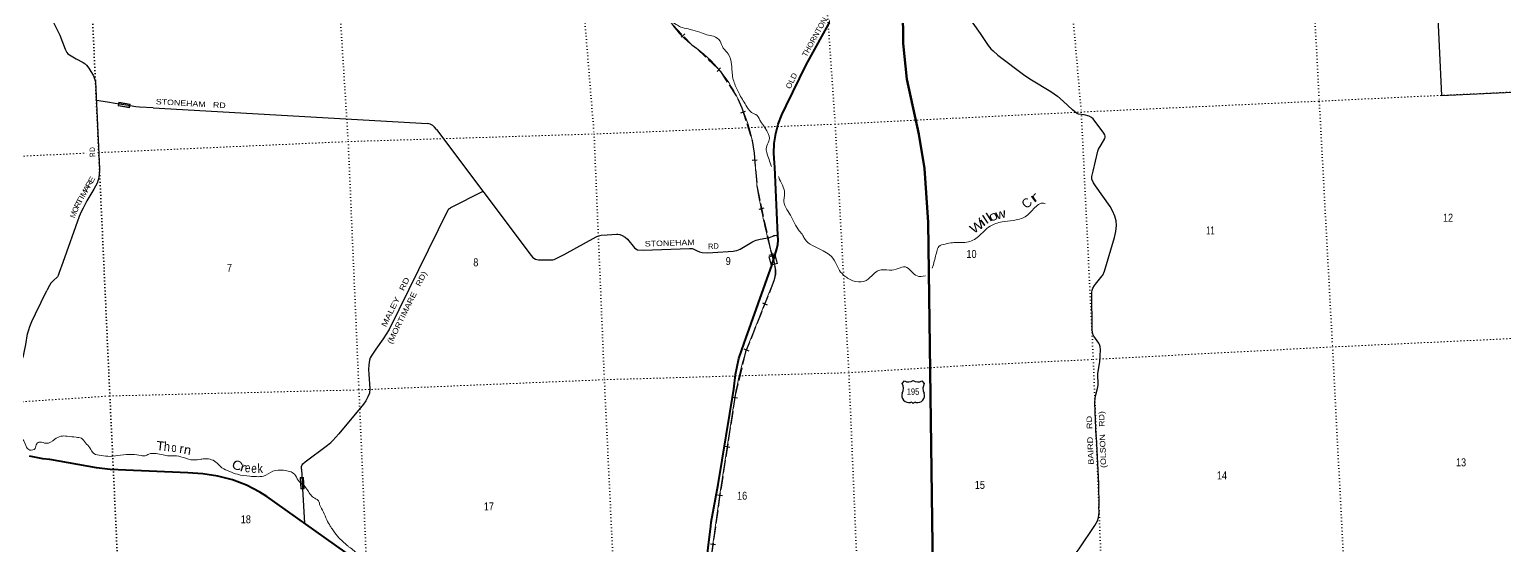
# Model space of a CAD drawing. Header units: feet. Extents: x 745759 to 1002271, y -170898 to 32007.
# Drawn here: x 885721 to 917986, y -113385 to -102104 of the extents above; entities that cross this region are included whole.
import ezdxf
from ezdxf.enums import TextEntityAlignment as Align

# ---------------------------------------------------------------- set-up
doc = ezdxf.new("R2010")
doc.units = ezdxf.units.FT
doc.header["$LTSCALE"] = 48
doc.linetypes.add('DOTTED', pattern=[1.5, 0.3, -1.2])
doc.linetypes.add('LONG_DASHED', pattern=[7.5, 6, -1.5])
for name, color, linetype, lineweight in [('16', 7, 'Continuous', 25), ('20', 7, 'Continuous', 35), ('26', 7, 'Continuous', 40), ('29', 7, 'Continuous', 25), ('31', 7, 'Continuous', 13), ('39', 7, 'Continuous', 13), ('6', 7, 'DOTTED', 25), ('63', 7, 'Continuous', 25), ('7', 7, 'DOTTED', 13)]:
    doc.layers.add(name, color=color, linetype=linetype, lineweight=lineweight)
for name, color, linetype in [('27', 7, 'Continuous'), ('30', 7, 'Continuous'), ('41', 7, 'Continuous')]:
    doc.layers.add(name, color=color, linetype=linetype)

msp = doc.modelspace()

# ---------------------------------------------------------------- linework, layer by layer
at = {"layer": '16'}
for p, q in [((904807.9, -109844.08), (904859.21, -109785.32)), ((905050.97, -109779.35), (905050.69, -109779.55)), ((905243.06, -109785.23), (905294.45, -109844.08))]:
    msp.add_line(p, q, dxfattribs=at)
for centre, radius, start, end in [((904614.92, -109954.71), 222.05, 332.97043, 29.75871), ((904950.29, -109627.66), 182.07, 239.97227, 303.45418), ((905152.07, -109628.16), 181.52, 236.33975, 300.08743), ((905152.06, -109627.66), 182.07, 236.54582, 236.59441), ((905487.42, -109954.71), 222.05, 150.24129, 207.02957), ((904954.11, -110109.61), 151.42, 159.09177, 283.81923), ((905148.23, -110109.61), 151.42, 256.18077, 20.90823)]:
    msp.add_arc(centre, radius, start, end, dxfattribs=at)
for centre, major_axis, start_param, end_param in [((905009.45, -110308.43), (-19.56, 51.67), 4.95877769, 6.28318531), ((905092.9, -110308.43), (19.56, 51.67), 0, 1.32637542)]:
    msp.add_ellipse(centre, major_axis=major_axis, ratio=0.929097, start_param=start_param, end_param=end_param, dxfattribs=at)
at = {"layer": '20', "lineweight": 70}
msp.add_lwpolyline([(905760.78, -119453.46), (905497.71, -114999.52), (905382.42, -106319.93), (905295.97, -105143.2), (905175.04, -104391.39), (904915.39, -103190.21), (904828.43, -102411.02), (904823.4, -101627.02), (904900.35, -100846.78), (905058.43, -100078.86), (905130.41, -99821.98), (905500.39, -98620.22)], dxfattribs=at)
at = {"layer": '26'}
for points in [[(901966.28, -107245.03), (902067.95, -106902.37), (902087.08, -106805.55), (902094.91, -106710.31), (902088.71, -106600.59), (902025.72, -105113.4), (902014.17, -105024.73), (902002.2, -104809.01), (902012.84, -104593.22), (902045.98, -104379.73), (902101.25, -104170.87), (902178.05, -103968.93), (902275.54, -103776.13), (902711.89, -102877.27), (903281.99, -101846.67)], [(900507.66, -113907.87), (900621.38, -112959.87), (900632.29, -112875.62), (900788.17, -112048.91), (901128.11, -109969.36), (901164.44, -109647.19), (901239.66, -109298), (901350.97, -108958.58), (901966.28, -107245.03)], [(899812.95, -117788.41), (899058.26, -117802.51), (898986.43, -117797.7), (898828.17, -117774.96), (898673.14, -117735.8), (898523.06, -117680.65), (898379.57, -117610.11), (898244.24, -117524.96), (898139.89, -117440.79), (890912.37, -112313.44), (890759.8, -112219.54), (890466.35, -112070.18), (890158.9, -111952.3), (889840.81, -111867.21), (889515.57, -111815.83), (889186.74, -111798.73), (887657.82, -111728.23), (887486.93, -111721.42), (887184.58, -111684.47), (886167.76, -111505.99), (886010.63, -111488), (885719.39, -111430.69)]]:
    msp.add_lwpolyline(points, dxfattribs=at)
at = {"layer": '29'}
for p, q in [((887164.57, -103247.75), (887249.28, -105149.28)), ((888427.65, -103815.45), (894424.05, -104156.44)), ((894623.97, -104290.78), (896694.55, -107048.8)), ((895638.82, -105648.45), (894931, -105999.85)), ((894871.98, -106057.49), (893584.99, -108661.07))]:
    msp.add_line(p, q, dxfattribs=at)
for points in [[(916258.31, -95475.69), (916252.98, -95987.33), (916605.58, -103544.13)], [(885779.3, -100830.93), (885797.36, -100960.96), (885819.01, -101060.43), (885856.42, -101197.31), (885897.75, -101296.78), (885956.81, -101430.71), (886196.97, -101848.26), (886382.02, -102230.36), (886500.13, -102533.68), (886539.51, -102608.52), (886559.19, -102634.13), (886594.62, -102659.73), (886740.29, -102742.45), (886897.78, -102829.11), (886935.19, -102854.72), (886964.72, -102880.33), (887019.83, -102951.23), (887118.26, -103120.61), (887153.7, -103202.35), (887164.57, -103247.75)], [(905815.17, -101414.49), (905843.03, -101421.37), (905872.33, -101433.12), (905904.57, -101456.56), (906106.81, -101679.43), (906353, -101966.8), (906517.13, -102189.66), (906690.06, -102450.62), (906751.6, -102523.95), (906798.5, -102570.85), (906904.01, -102664.7), (907490.19, -103110.41), (907636.73, -103204.25), (908058.78, -103456.43), (908205.33, -103564.92), (908334.28, -103667.56), (908539.45, -103864.04)], [(916605.58, -103544.13), (919255.65, -103419.67), (924672.51, -103147.12)], [(888427.65, -103815.45), (888126.43, -103799.28), (888049.4, -103793.13), (887921.01, -103774.71), (887592.79, -103718.86), (887427.56, -103689.82), (887186.42, -103658.54)], [(909232.6, -107387.25), (909453.88, -106649.76), (909483.19, -106523.67), (909494.91, -106391.71), (909491.98, -106286.15), (909465.61, -106186.45), (909412.85, -106066.23), (909360.09, -105975.32), (909037.7, -105523.74), (908993.73, -105453.37), (908961.49, -105377.13), (908958.56, -105321.41), (908990.8, -105201.19), (909090.45, -104761.34), (909108.04, -104717.35), (909166.65, -104626.45), (909242.86, -104485.7), (909251.66, -104456.37), (909251.66, -104432.91), (909245.79, -104409.45), (909219.41, -104368.4), (908984.94, -104060.51), (908949.77, -104028.25), (908899.95, -103998.93), (908791.5, -103969.61), (908665.48, -103952.01), (908621.51, -103934.42), (908539.45, -103864.04)], [(894623.97, -104290.78), (894580.1, -104239.33), (894540.73, -104204.87), (894485.61, -104172.37), (894424.05, -104156.44)], [(887249.28, -105149.28), (887245.23, -105266.49), (887239.33, -105331.49), (887225.54, -105394.52), (887199.96, -105461.48), (887125.15, -105595.41), (886975.54, -105851.46), (886892.86, -106009.02), (886849.55, -106092.74), (886810.18, -106194.16), (886451.9, -107194.71), (886373.16, -107419.25), (886349.54, -107479.32), (886329.85, -107509.85), (886235.36, -107600.45), (886190.08, -107652.65), (886160.55, -107702.87), (886102.47, -107810.69)], [(894871.98, -106057.49), (894886.2, -106038.55), (894897.02, -106026.74), (894908.84, -106015.9), (894931, -105999.85)], [(896694.55, -107048.8), (896721.89, -107082.43), (896755.36, -107107.05), (896792.76, -107125.76), (896818.35, -107133.64), (896857.72, -107138.56), (897145.13, -107142.5), (897168.75, -107137.58), (897196.31, -107129.7), (897255.37, -107103.11), (897416.79, -107020.39), (898113.67, -106638.29), (898168.78, -106617.61), (898227.84, -106602.84), (898353.83, -106594.96), (898558.56, -106579.2), (898592.02, -106579.2), (898637.3, -106587.08), (898688.49, -106606.78), (898753.45, -106646.17), (898798.73, -106685.56), (898956.21, -106874.64), (898987.71, -106902.21), (899019.21, -106917.97), (899145.2, -106925.85), (900160.98, -106894.33), (900214.13, -106895.32), (900239.72, -106902.21), (900322.4, -106945.54), (900373.58, -106962.28), (900436.58, -106977.06), (900562.56, -106984.94), (900664.93, -106981)], [(900664.93, -106981), (901115.73, -106951.45), (901153.13, -106945.54), (901194.47, -106933.73), (901229.9, -106921.91), (901263.37, -106906.15), (901521.25, -106750.55), (901578.34, -106721.01), (901617.71, -106707.22), (901706.3, -106687.53), (901826.38, -106669.8), (901880.52, -106658.48), (901909.06, -106648.14), (901979.93, -106620.56), (902004.54, -106611.21), (902027.17, -106606.77), (902088.61, -106598.3)], [(909056.11, -111013.37), (909027.44, -110266.78), (909030.38, -110167.07), (909045.02, -110090.84), (909086.06, -109955.96), (909097.79, -109882.64), (909091.92, -109627.54), (909132.95, -109369.49), (909150.53, -109105.59), (909144.68, -109032.26), (909130.03, -108991.21), (909115.36, -108964.83), (909003.99, -108812.35), (908983.48, -108765.42), (908968.82, -108671.6), (908957.1, -107850.56), (908965.89, -107800.7), (908983.48, -107756.71), (909014.25, -107702.46), (909039.16, -107668.75), (909185.7, -107492.8), (909195.96, -107473.74), (909232.6, -107387.25)], [(884945.17, -110473.13), (884988.26, -110327.82), (885003.02, -110292.86), (885082.75, -110146.62), (885535.52, -109354.85), (885573.91, -109275.58), (885587.69, -109244.06), (885598.52, -109205.16), (885637.89, -108992.45), (885678.26, -108758.57), (885704.82, -108669.43), (885729.42, -108599.39), (885774.71, -108490.7), (885854.43, -108318.85), (886102.47, -107810.69)], [(893584.99, -108661.07), (893459.97, -108868.85), (893294.61, -109093.38), (893196.18, -109247.01), (893174.52, -109285.41), (893158.77, -109336.62), (893141.06, -109432.15), (893137.12, -109535.55), (893141.06, -109636.98), (893164.68, -109960), (893154.84, -110052.57), (893125.31, -110133.32), (893078.06, -110225.89), (893030.18, -110292.8)], [(893030.18, -110292.8), (892485.92, -110946.65), (892485.92, -110946.65)], [(891668.87, -111715.21), (891670.54, -111658.77), (891682.35, -111623.31), (891702.03, -111599.68), (891749.28, -111556.35), (892239.45, -111190.01), (892310.32, -111134.86), (892355.6, -111093.5), (892485.92, -110946.65)], [(909056.11, -111013.37), (909101.41, -112035.21), (909114.36, -112529.73)], [(891668.87, -111715.21), (891692.88, -112147.1), (891734.63, -112898.03)], [(908421.44, -113722.46), (908508.66, -113659.46), (908573.14, -113600.82), (908684.51, -113460.06), (909027.42, -112949.84), (909080.17, -112847.21), (909103.62, -112773.91), (909121.21, -112665.41), (909114.36, -112529.73)]]:
    msp.add_lwpolyline(points, dxfattribs=at)
at = {"layer": '31'}
for p, q in [((887675.18, -103695.63), (887921.22, -103739.98)), ((887921.22, -103739.98), (887907.92, -103813.79)), ((891642.32, -111900.54), (891717.21, -111896.47)), ((891655.89, -112150.17), (891642.32, -111900.54))]:
    msp.add_line(p, q, dxfattribs=at)
for points in [[(887907.92, -103813.79), (887661.88, -103769.44), (887675.18, -103695.63)], [(891717.21, -111896.47), (891730.78, -112146.1), (891655.89, -112150.17)]]:
    msp.add_lwpolyline(points, dxfattribs=at)
for points in [[(887671.17, -103762.98), (887681.63, -103704.92), (887911.92, -103746.43), (887901.46, -103804.49)], [(891663.44, -112141.75), (891650.73, -111908.09), (891709.65, -111904.88), (891722.36, -112138.54)]]:
    msp.add_lwpolyline(points, close=True, dxfattribs=at)
at = {"layer": '39'}
for points in [[(890871.99, -97561.11), (890963.27, -97599.31), (891263.85, -97741.46), (891408.68, -97838.81), (891532.99, -97916.5), (891845.75, -98064.42), (892132.27, -98116.37), (892267.92, -98161.62), (892365.98, -98233.87), (892714.68, -98280.4), (893066.74, -98296.69), (893237.3, -98284.84), (893357.69, -98276.12), (893430.9, -98224.19), (893762.57, -98136.33), (894071.95, -98131.44), (894493.92, -98037.54), (894765.05, -98029.48), (895039.8, -98003.24), (895261.52, -97941.97), (895567.29, -97955.27), (895833.52, -98180.66), (896078.44, -98259.69), (896360.14, -98366.06), (896635.58, -98462.51), (896879.74, -98597.87), (897170.98, -98772.42), (897300.46, -98811.78), (897351.26, -98836.8), (897535.33, -98981.55), (897666.46, -99095.3), (897807.72, -99212.85), (897979.15, -99422.26), (898235.97, -99676.03), (898297.83, -99747.07), (898366.38, -99848.13), (898519.5, -100047.89), (898832, -100547.85), (898911.91, -100799.53), (899024.77, -101086.68), (899126.02, -101303.69), (899339.35, -101681.14), (899481.94, -101859.01), (899544.79, -101883.76), (899718.6, -101928.16), (899868.71, -101991.19), (899966.46, -102049.36), (900126.17, -102092.07), (900174.69, -102105.07), (900384.93, -102160.73), (900536.96, -102219.7), (900684.39, -102252.62), (900825.34, -102356.09), (900897.1, -102511.39), (901006.4, -102637.7), (901077.93, -102873.48), (901108.56, -103168.5), (901147.51, -103294.37), (901259.35, -103535.28), (901413.72, -103791.33), (901559.76, -103942.97), (901610.46, -103963.97), (901699.54, -104084.69), (901894.64, -104547.03), (901839.32, -104681.03), (901849.8, -104791.44), (901954.03, -105096.44)], [(902102.26, -105318.9), (902130.14, -105382.64), (902238.08, -105720.2), (902222.22, -105821.13), (902364.44, -106163.96), (902558.84, -106503.61), (902639.53, -106608.42), (902685.63, -106693.9), (902847.3, -106825.07), (903085.07, -106944.49), (903223.61, -107029.91), (903351.88, -107196.02), (903438.14, -107371.12), (903563.65, -107503.1), (903793.21, -107614.65), (904025.77, -107589.35), (904179.56, -107455.17), (904290.28, -107372.23), (904533.28, -107364.8), (904723.4, -107328.37), (904879.37, -107292.71), (905012.2, -107392.34), (905134.98, -107492.19), (905319.28, -107488.42)], [(906030.82, -106760.24), (906225.86, -106756.35), (906476.73, -106630.48), (906731.94, -106403.78), (906994.11, -106311.74), (907236.33, -106278.81), (907502.89, -106196.68), (907712.85, -105997.79), (907932.76, -105905.26), (907936.85, -105907.13)], [(905469.76, -107324.01), (905493.19, -107240.8), (905532.22, -107097.1), (905567.32, -106957.52), (905611.17, -106849.92), (905748.61, -106794.55), (905912.79, -106766.75), (906030.82, -106760.24)], [(884913.75, -110774.6), (884934.1, -110791.22), (885028.9, -110897.73), (885144.77, -110957.51), (885212.88, -111038.46), (885253.59, -111061.69), (885345.46, -111035.51), (885481.69, -111016.37), (885595.95, -111094.29), (885657.36, -111235.75), (885725.07, -111298.61), (885842.83, -111261.78), (885878.77, -111160.4), (885946.31, -111124.7), (886085.58, -111151.77), (886274.54, -111063.06), (886405.74, -110997.78), (886546.39, -110996.65), (886743.82, -111018.4), (886856.88, -111042.03), (886947.44, -111138.58), (887038.4, -111253.22), (887129.49, -111373.9), (887287.24, -111418.66), (887486.59, -111436.34), (887713.17, -111413.18), (887973.99, -111393.28), (888163.43, -111417.22), (888248.06, -111427.4), (888333.63, -111389.29), (888488.13, -111377.79), (888641.5, -111406.56), (888770.54, -111425.81), (888887.05, -111423.21), (889082.82, -111461.09), (889309.13, -111516.39), (889465.54, -111500.83), (889569.82, -111490.46), (889702.88, -111509.62), (889927.88, -111687.66)], [(889927.88, -111687.66), (890268.62, -111828.92), (890542.87, -111871.08), (890685.75, -111879.96), (890836.23, -111868.56), (891046.89, -111761.27), (891279.59, -111741.99), (891516.65, -111829.24), (891597.87, -111958.19), (891727.17, -112074.4)], [(891727.17, -112074.4), (891807.82, -112182.83), (891960.33, -112354.44), (892031.52, -112393.08), (892067.75, -112486.82), (892149.82, -112653.97), (892221.94, -112825.36), (892301.33, -112962.39), (892338.77, -113019.89), (892403, -113106.97), (892516.67, -113249.27), (892623.46, -113339.98), (892689.08, -113402.76), (892743.28, -113439.86), (892948.67, -113611.08), (893185.1, -113759.39), (893397.38, -113907.54), (893640.55, -114089.2), (893897.82, -114272.55), (894152.81, -114443.89), (894279.44, -114535.61), (894415.84, -114615.04), (894754.26, -114832.8), (895027.91, -115029.87), (895321.42, -115216.44), (895372.39, -115249.5), (895495.05, -115343.32), (895523.79, -115370.84), (895657.15, -115494.6), (895818.41, -115607.68), (895975.54, -115624.29), (896011.65, -115621.47), (896005.62, -115621.61), (896017.54, -115615.3), (896199.4, -115569), (896582.63, -115449.82), (896799.43, -115438.95), (896942.09, -115528.3), (896920.56, -115645.45), (896908.36, -115730.21), (896968.16, -115889.81), (896990.37, -115985.87), (897056.83, -116082.96), (897079.32, -116100.56), (897204.24, -116296.93), (897442.22, -116516.92), (897645.22, -116608.95), (897803.59, -116681.86), (898135.55, -116789.12), (898501.52, -116889.58), (898815.49, -117001.27), (899122.58, -117074.88), (899367.54, -117155.92), (899490.06, -117243.71), (899533.36, -117293.03), (899626.45, -117504.19), (899656.25, -117579.96), (899657.54, -117638.27), (899691.56, -117828.86)]]:
    msp.add_spline(points, degree=3, dxfattribs=at)
at = {"layer": '6'}
msp.add_lwpolyline([(887983.23, -120155.11), (887731.34, -115512.46), (887479.56, -110116.87), (887235.44, -104795.55), (886988.33, -99447.94), (886753.44, -93979.75), (886507.23, -88654.45), (886186.22, -83218.16), (886168.47, -82803.1)], dxfattribs=at)
at = {"layer": '63'}
for p, q in [((899973.83, -102273.22), (900053.57, -102196.57)), ((900760.22, -103023.15), (900836.74, -102943.28)), ((901280.45, -103922.87), (901385.85, -103889.3)), ((901529.55, -104962.35), (901639.78, -104953.15)), ((901681.61, -106028.6), (901789.76, -106005.42)), ((901902.09, -107040.24), (902009, -107011.86)), ((901755.11, -108081.61), (901857.82, -108122.66)), ((901349.73, -109088.88), (901452.44, -109129.93)), ((901097.83, -110143.24), (901207.13, -110160.17)), ((900928.97, -111215.82), (901038.27, -111232.76)), ((900767.5, -112276.62), (900877.05, -112291.91)), ((900614.79, -113351.62), (900724.34, -113366.91))]:
    msp.add_line(p, q, dxfattribs=at)
at = {"layer": '63', "lineweight": 13}
for p, q in [((901572.78, -104805.67), (901635.62, -105558.62)), ((901891.79, -107071.8), (902029.79, -107032.14)), ((901892.35, -107071.63), (901945.64, -107257.1)), ((902029.79, -107032.14), (902083.08, -107217.61)), ((901945.08, -107257.26), (902083.08, -107217.61)), ((902004.31, -107602.25), (901385.36, -109150.92))]:
    msp.add_line(p, q, dxfattribs=at)
at = {"layer": '63', "linetype": 'LONG_DASHED'}
msp.add_lwpolyline([(899792.11, -102005.38), (900207.12, -102437.15), (900309, -102511.62), (900829.48, -103010.28), (901216.94, -103618.1), (901304.85, -103819.55), (901532.49, -104534.37), (901573.87, -104805.54), (901636.71, -105558.46), (901927.97, -106917.76), (902033.33, -107314.78), (902041.64, -107374.83), (902038.01, -107451.22), (902026.2, -107518.52), (902005.39, -107602.51), (901386.41, -109151.25), (901160.15, -110097.62), (900824.18, -112265.55), (900584.73, -113980.7)], dxfattribs=at)
at = {"layer": '63', "lineweight": 13}
msp.add_lwpolyline([(901902.24, -107077.11), (902024.31, -107042.03), (902073.18, -107212.13), (901951.11, -107247.2)], close=True, dxfattribs=at)
msp.add_lwpolyline([(901159.07, -110097.41), (900823.09, -112265.39), (900583.63, -113980.61)], dxfattribs=at)
for centre, radius, start, end in [((901490.04, -100788.69), 2089.95, 199.14292, 235.56705), ((898495.11, -104925.78), 3018.57, 21.49047, 53.08164), ((898322.94, -105162.84), 3269.41, 6.27191, 24.25181), ((926810.97, -100875.18), 25607.28, 190.53842, 193.64948), ((901046.18, -107364.15), 987.27, 346.04456, 26.8648), ((910382.79, -111802.35), 9379.98, 163.58041, 169.52747)]:
    msp.add_arc(centre, radius, start, end, dxfattribs=at)
at = {"layer": '7'}
for points in [[(912501.66, -73327.29), (912672.19, -76793.79), (912944.31, -82170.05), (913168.84, -87562.55), (913408.71, -92893.94), (913644.55, -98225.5), (913934.51, -103683.54), (914224.07, -109044.9), (914500.84, -114390.72), (914706.68, -119095.22)], [(901831.62, -73754.83), (901993.29, -77251.16), (902230.48, -82622.93), (902533.98, -88133.04), (902718.52, -93348.07), (902963.7, -98717.65), (903345.46, -104174.71), (903644.28, -109607.47), (903868.4, -114933.27), (904047.92, -119521.4)], [(891157.82, -74176.57), (891291.53, -77789.58), (891507.67, -83027.05), (891789.35, -88502.43), (891999.09, -93814.47), (892234.18, -99173.27), (892443.98, -100623.57), (892692.46, -104555.14), (892926.88, -109983.31), (893159.25, -115318.98), (893333.74, -119945.31)], [(896460.33, -73966.87), (896655.8, -77535.16), (896889.29, -82830.57), (897144.78, -88212), (897339.92, -93590.74), (897627.11, -98951.34), (898070.74, -104388.92), (898295.87, -109760.96), (898553.55, -115150.38), (898724.3, -119732.63)], [(907766.7, -85477.41), (907853.49, -87793.16), (908049.86, -93098.31), (908257.2, -98473.64), (908728.21, -103921.29), (908991.2, -109318.1), (909195.08, -114655.14), (909396.46, -119309.19)], [(905919.59, -104046.15), (908726.28, -103908.99), (913932.58, -103671.24), (919254.97, -103418.15), (924707.23, -103143.08), (930111.74, -102924.55), (935599.26, -102672.05), (937132.8, -102634.45)], [(887205.5, -104796.93), (887235.44, -104795.55), (892692.46, -104555.14), (898070.74, -104388.92), (903345.46, -104174.71), (905919.59, -104046.15)], [(874705.57, -105480.32), (876654.74, -105355.41), (882009.55, -105036.83), (886976.94, -104807.48)], [(906138.2, -109455.71), (908991.2, -109318.1), (914224.07, -109044.9), (919542.62, -108796.02), (924997.81, -108540.95), (930425.07, -108335.5), (934646.38, -108166.66)], [(874913.5, -110876.72), (876900.63, -110757.17), (882201.74, -110463.92), (887479.56, -110116.87), (892926.88, -109983.31), (898295.87, -109760.96), (903644.28, -109607.47), (906138.2, -109455.71)]]:
    msp.add_lwpolyline(points, dxfattribs=at)

# ---------------------------------------------------------------- texts
at = {"layer": '16', "width": 0.8}
msp.add_text('195', height=140, dxfattribs=at).set_placement((905047.62, -110091.12), align=Align.CENTER)
at = {"layer": '27'}
for s, rotation, width, p in [('THORNTON', 60.959, 1.05, (902715.91, -102716.18)), ('OLD', 64.106, 1.1, (902363.43, -103415.13))]:
    msp.add_text(s, height=120, rotation=rotation, dxfattribs=dict(at, width=width)).set_placement(p)
at = {"layer": '30'}
for s, rotation, width, p in [('STONEHAM   RD', 356.745, 1.2, (888481.75, -103738.4)), ('STONEHAM   ', 1.777, 1.2, (899182.36, -106849.07)), ('RD', 3.75, 0.85, (900567.31, -106908.5)), ('(MORTIMARE   RD)', 63.696, 1.2, (893646.85, -108989.56)), ('MALEY   RD', 63.696, 1.3, (893516.33, -108619.44)), ('BAIRD   RD', 92.199, 1.25, (909000.59, -111618.23)), ('(OLSON   RD)', 92.199, 1.2, (909274.41, -111686.72))]:
    msp.add_text(s, height=120, rotation=rotation, dxfattribs=dict(at, width=width)).set_placement(p)
for s, rotation, width, p in [('D', 92.627, 0.7, (887153.2, -104724.59)), ('R', 92.627, 0.7, (887158.4, -104837.87)), ('R', 60.813, 1.2, (887072.96, -105516.96)), ('E', 60.813, 1.3, (887130.88, -105418.38)), ('T', 62.312, 1.45, (886871.01, -105878.49)), ('I', 62.312, 1.25, (886913.15, -105801.33)), ('M', 59.702, 1.2, (886963.93, -105712.38)), ('A', 59.702, 1.4, (887021.85, -105610.21)), ('R', 62.647, 1.2, (886827.07, -105962.81))]:
    msp.add_text(s, height=120, rotation=rotation, dxfattribs=dict(at, width=width)).set_placement(p, align=Align.CENTER)
for s, rotation, p in [('M', 70.298, (886733.33, -106172.11)), ('O', 68.784, (886780.84, -106061.56))]:
    msp.add_text(s, height=120, rotation=rotation, dxfattribs=at).set_placement(p, align=Align.CENTER)
at = {"layer": '41'}
for s, rotation, p in [('C', 42.012, (907601.99, -105971.9)), ('r', 352.103, (889034.5, -111366.52))]:
    msp.add_text(s, height=200, rotation=rotation, dxfattribs=at).set_placement(p, align=Align.CENTER)
for s, rotation, width, p in [('r', 36.591, 1.9, (907757.33, -105851.43)), ('l', 33.119, 1.35, (906761.47, -106289.78)), ('o', 23.893, 1.3, (906838.58, -106272)), ('w', 14.52, 1.15, (906989.74, -106231.39)), ('W', 33.634, 1.2, (906496.22, -106495.36)), ('i', 36.683, 1.55, (906619.55, -106391.07)), ('l', 33.475, 1.35, (906686, -106342.07)), ('T', 354.332, 1.1, (888574.82, -111307.15)), ('h', 355.089, 0.9, (888719.89, -111322.95)), ('o', 357.975, 0.75, (888878.42, -111341.31)), ('n', 350.003, 1.05, (889162, -111393.81)), ('C', 337.483, 1.15, (890227.52, -111723.23)), ('r', 342.893, 1.25, (890364.99, -111768.98)), ('e', 355.697, 0.8, (890486.62, -111785.36)), ('k', 1.274, 0.9, (890769.42, -111799.09)), ('e', 355.587, 0.8, (890626.05, -111797.81))]:
    msp.add_text(s, height=200, rotation=rotation, dxfattribs=dict(at, width=width)).set_placement(p, align=Align.CENTER)
at = {"layer": '7'}
for s, width, p in [('12', 0.85, (916639.79, -106306.62)), ('11', 0.65, (911459.31, -106585.75)), ('8', 0.85, (895428.32, -107282.12)), ('9', 0.85, (900949.78, -107254.68)), ('10', 0.85, (906216.22, -107099.74)), ('7', 0.85, (890039.93, -107402.98)), ('13', 0.85, (916924.53, -111655.06)), ('14', 0.85, (911694.51, -111940.83)), ('16', 0.85, (901198.11, -112384.82)), ('15', 0.85, (906399.15, -112147.68)), ('17', 0.85, (895658.9, -112618.78)), ('18', 0.85, (890342.53, -112900.88))]:
    msp.add_text(s, height=175, dxfattribs=dict(at, width=width)).set_placement(p)

doc.saveas('drawing.dxf')
